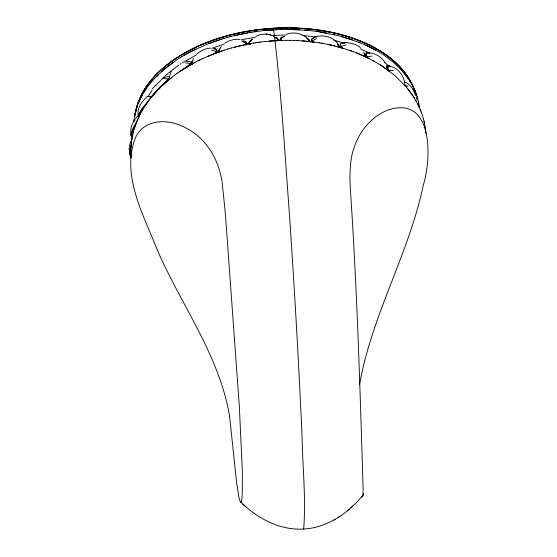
<?xml version="1.0" encoding="UTF-8"?>
<svg xmlns="http://www.w3.org/2000/svg" width="557" height="557" viewBox="0 0 557 557"><rect width="100%" height="100%" fill="white"/><g stroke="black" fill="none" stroke-linecap="round" stroke-linejoin="round"><path stroke-width="0.84" d="M130.846 150.954L131.236 143.288M363.241 494.741L363.248 493.711M130.93 147.431L130.958 146.846M130.992 146.268L131.034 145.676M314.245 42.067L309.309 41.476L309.26 40.16C303.746 33.726 294.458 31.345 286.514 34.249M133.812 122.046L133.896 121.001M133.896 121.022C135.1 107.752 140.991 95.24 149.13 84.824M134.954 116.504L135.059 115.508M222.027 181.659C218.79 160.026 206.751 138.965 187.013 128.57C170.748 118.836 145.099 117.618 135.657 137.307C120.43 174.592 144.026 215.9 157.366 250.142C181.394 305.417 219.472 355.658 229.581 416.204M131.236 143.302L131.912 138.38M131.174 153.711L130.986 155.459L130.853 151.81M273.8 36.769L276.871 37.737C278.166 38.419 278.222 40.424 276.704 40.856M131.375 142.105L131.445 141.506M191.692 61.66L188.9 64.918L184.276 68.831M135.337 114.018C141.018 80.173 171.257 57.872 201.014 44.929M359.509 384.783C371.575 315.547 408.887 253.888 423.292 185.175C431.696 158.292 433.409 95.393 388.431 109.84C365.81 118.474 351.752 142.265 350.471 166.056C349.643 174.801 350.019 183.587 350.562 192.332C357.267 291.771 360.08 391.418 363.199 491.016M129.001 149.38L129.725 144.437L131.96 139.118M135.247 114.011C137.119 100.726 143.845 88.521 152.597 78.509M221.31 46.523L218.783 50.276L218.929 52.156M132.12 136.604L131.034 135.574C131.32 130.47 134.07 125.847 136.883 121.698M131.793 139.09L134.028 129.273M131.974 138.018L132.601 134.829M134.613 115.828L135.539 111.609M135.365 113.893C138.408 93.444 152.082 76.393 168.082 64.027C198.222 41.218 236.154 30.719 273.459 28.254L278.187 28.017M193.474 58.415L191.949 62.363L191.893 64.856M133.026 132.998L133.339 131.765M131.445 144.096C130.422 147.877 128.402 152.026 130.268 155.863L130.811 156.322M170.95 78.356L168.694 79.554L171.117 71.289M134.021 129.301L137.057 120.785L140.663 113.182M136.138 109.457L136.813 107.313M134.404 128.04L135.219 125.576M242.908 40.821L245.129 41.225L246.236 42.019L245.881 43.78L244.927 44.852M137.182 106.241L137.565 105.176M213.7 48.751L215.002 48.515C218.052 48.988 216.165 52.379 214.786 53.632M135.657 124.35L140.016 114.422M131.501 145.669C130.554 148.963 128.827 153.133 130.979 156.239M138.401 103.045L142.655 94.432M152.319 88.807L155.549 85.172M151.128 96.758L150.648 97.343L157.227 89.907L169.07 78.377M250.601 44.33C248.728 43.808 248.617 41.817 250.156 40.745L252.412 39.644M339.31 47.853C337.96 37.549 321.855 33.065 313.278 37.82C310.82 38.496 311.426 41.044 313.097 42.214M242.803 504.064C259.13 519.291 280.832 530.459 303.662 529.053C306.12 498.487 302.555 467.323 302.068 436.604C298.879 365.072 294.757 293.581 290.002 222.139C285.121 157.471 281.48 92.629 273.459 28.254L259.144 29.542M152.082 96.619L155.069 93.13M309.163 41.469L308.954 40.424L308.042 39.638M140.663 113.182L145.029 105.802L150.216 98.561M141.332 111.943L142.745 109.471M135.024 125.562C133.478 128.932 131.013 132.545 131.737 136.361L132.287 136.883M147.897 96.681L152.145 90.13M143.943 92.267L144.618 91.195M145.321 90.123L146.038 89.057M219.674 49.817L218.964 51.871M277.282 41.079C278.96 39.707 277.08 38.161 275.645 37.779M169.627 78.029L168.611 79.024M139.02 116.434L138.254 116.343L138.178 115.202L141.931 108.601L150.724 98.067M149.13 84.831L150.822 82.715M150.216 98.561L159.49 88.097M241.07 501.989L241.794 499.525L242.253 493.843L242.358 471.939L239.399 407.411L225.425 214.299L222.187 182.543M192.388 63.073L191.845 64.528M192.959 61.207L191.949 62.363M215.622 53.256L216.631 52.114L216.986 50.102L216.318 49.308L213.895 49.065M150.808 82.728L151.692 81.67M303.662 529.053C326.59 527.813 346.865 514.097 361.389 497.046C363.784 495.89 363.08 493.822 362.892 491.859M361.389 497.046L363.234 494.867M151.685 81.684L152.59 80.633M153.112 95.01L154.122 93.841M220.078 48.863L218.783 50.276M155.591 85.66L166.278 74.708L178.79 65.099M152.576 80.647L154.442 78.572M281.215 37.918L280.282 39.345L281.557 40.919M158.675 89.399L160.66 87.379M153.481 77.507C178.073 51.279 212.885 37.368 247.754 31.22C297.946 23.436 356.508 28.163 396.152 63.164M162.665 85.36L168.91 79.477M148.434 101.29L141.053 111.038L139.139 114.394L138.526 116.378L138.944 116.9M245.602 44.706L246.382 43.906L246.479 42.798L245.247 41.573M154.435 78.579L166.285 67.522M138.421 115.626C132.761 120.549 129.607 128.061 131.034 135.574M182.097 70.586L183.093 69.562M248.965 42.429L252.286 39.046M156.378 76.532L158.404 74.506M159.483 88.097L166.863 81.259M147.591 96.257C142.244 101.109 136.938 107.473 138.178 115.202M161.781 85.855L174.418 75.237M155.856 92.218L156.789 91.341M151.567 96.918L151.003 97.698L151.316 97.489M161.6 71.526L162.7 70.544M350.736 507.866L352.734 506.125M347.269 510.908L349.107 509.314M163.821 69.576L177.418 59.432M167.546 80.681L171.744 77.27M167.128 66.847L173.499 62.092M196.447 54.44C200.395 50.931 205.268 48.306 210.643 48.111M385.033 62.607C381.26 56.334 374.144 52.449 366.798 52.776L366.158 53.402L366.262 54.732L367.78 57.656M174.404 75.251L177.168 73.246M282.26 40.647L281.069 40.097L280.443 39.081L284.362 36.226M177.14 73.259L178.56 72.264M178.539 72.285L183.378 69.075M179.974 71.303L181.408 70.349M251.604 40.48C250.483 41.246 248.011 42.666 249.613 44.191M179.981 64.313L181.178 63.533M177.411 59.439L180.113 57.712M182.849 69.409L196.475 61.576M183.914 68.734L184.987 68.065M186.609 67.536L190.598 64.166L192.019 62.502L191.921 61.959M182.397 62.76L196.022 55.164M180.106 57.719L181.485 56.87M185.523 67.731L189.053 65.629M181.478 56.877L186.01 54.224M338.008 517.537L339.568 516.604M333.831 520.071L335.175 519.263M360.497 48.146C358.464 43.272 332.529 38.078 343.077 48.682M184.276 55.22L191.935 51.056M190.111 64.521L192.151 63.359M190.014 65.072L194.908 62.391M186.894 53.737L190.466 51.815M312.129 40.912L316.397 38.635M224.756 43.188C229.24 40.369 234.546 38.767 239.858 39.415M196.454 61.583L199.636 59.989M191.49 51.286L206.807 44.337M192.506 50.764L195.973 49.065M198.02 60.79L201.23 59.223M240.916 502.108L240.011 501.161L239.016 497.756L236.628 482.863L229.595 416.274M201.188 59.244L202.839 58.464M313.814 38.266C312.052 38.405 310.597 40.048 311.899 41.712L312.4 42.074M202.804 58.485L214.508 53.549M207.712 56.292L224.422 50.067M202.546 44.275C217.049 38.196 232.304 34.047 247.754 31.22M206.793 44.344L211.945 42.374M255.83 36.302L260.042 34.666L265.898 34.005L270.779 34.833L265.898 34.005M208.388 43.718L222.939 38.718M215.587 53.138L222.723 50.624M211.813 48.327L224.13 44.156M162.519 78.307L166.16 76.977L169.377 76.685M212.844 42.053L216.986 40.612M216.576 52.163L218.964 51.307M217.703 40.376L218.421 40.139M219.138 39.902L221.303 39.22M281.793 37.556L282.483 37.333M224.38 50.081L227.82 49.016M341.357 46.384L345.925 45.013M222.925 38.718L224.582 38.231M227.764 49.03L229.526 48.515M224.555 38.238L229.533 36.846M229.47 48.529L231.232 48.02M231.19 48.034L241.898 45.333M229.491 36.859L231.183 36.414M234.65 47.094L253.435 43.105M231.155 36.421L244.983 33.343M234.497 35.592L249.404 32.55M242.81 45.138L243.729 44.936M241.118 39.812L255.364 37.277M244.641 44.741L248.331 44.01M245.198 44.08L250.072 43.14M245.679 33.211L246.368 33.086M247.057 32.96L247.754 32.835M249.383 32.557L251.054 32.278M249.39 30.941L257.529 29.744M253.379 43.112L255.134 42.833M251.012 32.285L252.697 32.021M255.071 42.84L256.826 42.576M252.655 32.028L263.315 30.656M256.77 42.583L265.229 41.503M254.34 31.777L255.983 31.547M367.376 56.696L371.937 56.069M258.518 42.332L260.203 42.102M263.301 30.656L268.46 30.169M265.216 41.51L279.245 40.48M342.666 43.411L340.919 43.759L340.146 44.894L340.933 47.101L342.151 48.299M264.916 30.489L265.724 30.412M314.768 37.73L313.278 37.82M268.94 41.141L269.33 41.107M267.346 30.266L280.895 29.486M269.713 41.079L270.486 41.009M268.829 30.141L269.198 30.113M270.876 40.981L271.266 40.953M148.482 96.563L150.682 96.389M269.574 30.085L269.943 30.05M243.966 41.51L244.648 41.455M271.649 40.919L272.088 40.891M270.312 30.022L270.737 29.994M272.519 40.856L274.698 40.71M271.162 29.967L271.586 29.932M272.011 29.904L272.436 29.876M270.723 35.599L286.166 35M272.86 29.848L273.285 29.827M284.258 36.365L280.825 37.591L280.443 39.081M367.265 53.152L366.053 53.444L365.677 54.683L367.446 58.019M275.304 29.709L276.105 29.667M277.045 40.111L281.334 39.951M279.238 40.48L282.552 40.376M278.98 27.989L287.809 27.85M273.459 28.254C297.535 26.91 321.953 29.027 345.138 35.843C375.139 44.72 406.422 62.69 415.947 94.349M280.888 29.486L288.199 29.403M282.545 40.376L286.737 40.32M344.623 43.091L341.713 43.021M286.723 40.32L290.12 40.334M288.08 29.403L308.167 30.405M289.431 27.864C335.46 29.117 397.197 43.161 415.076 91.459M289.598 29.417L298.789 29.709M290.093 40.334L293.546 40.41M293.49 40.403L296.958 40.536M186.421 61.305L190.369 61.444M404.835 84.901C404.702 77.381 399.641 69.771 392.629 66.958C391.279 67.146 388.445 64.347 387.547 66.297L388.883 70.349L393.291 70.495M164.148 78.718L168.291 78.864M191.225 62.133L191.692 62.154M296.902 40.536L298.656 40.619M299.067 29.723L299.77 29.765M298.608 40.619L309.309 41.476M302.312 35.523L316.432 36.999M302.047 40.835L317.629 42.548M304.818 30.106L306.496 30.252M308.125 30.398L316.501 31.373M308.898 41.044L312.867 41.51M368.915 53.04L366.798 52.776M316.418 31.359L318.179 31.61M318.047 31.589L339.679 35.954L358.534 42.095M185.599 62.802L190.062 63.477M319.662 31.833L326.527 32.995M317.608 42.548L319.384 42.819M319.335 42.812L322.858 43.411M321.069 43.098L328.003 44.407M327.976 44.4L330.343 44.908M329.695 44.769L341.615 47.784L353.242 51.613M330.663 44.978L331.944 45.27M333.177 34.374L334.82 34.75M332.264 45.347L335.07 46.022M333.963 40.25L344.532 43.098M211.521 50.255L216.193 51.404M306.656 38.391L309.26 40.16M336.463 46.37L341.949 47.881M341.19 36.358L351.585 39.54M404.466 85.284L407.982 86.251M340.083 47.087L341.636 47.554M351.815 39.624L352.393 39.826M349.942 50.429L351.585 51.007M388.744 66.332L389.434 66.582M353.215 51.606L357.086 53.096M358.52 42.088L360.031 42.694M356.445 52.838L368.915 58.415L380.981 65.253M357.399 53.221L358.666 53.737M360.017 42.687C373.35 48.118 386.064 55.422 396.668 65.225M358.987 53.869L368.915 58.415M241.654 41.197L246.11 43.119M360.692 48.967L369.688 53.221M388.431 65.991L387.7 65.865L387.24 66.506L387.094 67.655L387.944 69.799M365.664 45.117L375.627 50.144M404.048 81.754C410.405 83.675 413.426 89.809 415.592 95.567M364.919 56.57L366.262 57.232M373.392 60.769L374.847 61.576M364.153 53.667L364.932 54.133M273.814 36.616L277.887 39.171M380.48 64.932L394.572 75.265L406.22 86.871M381.642 65.677L389.872 71.463M339.081 45.451L337.298 43.975M384.615 62.495L389.858 66.694M240.492 501.975L246.25 507.176M390.387 66.805L389.454 65.858M364.605 55.254L365.872 57.684M396.675 65.232L404.417 73.399L410.384 81.712M397.106 64.062C404.918 71.581 411.212 80.744 414.909 90.965M337.883 44.943L339.471 47.526M402.238 70.878L408.434 78.718M406.22 86.871L414.088 97.566M408.051 89.092L413.016 95.895M409.764 80.723L410.989 82.721M413.76 97.043L417.757 104.02L421.398 112.291M414.185 97.726L414.485 98.199M411.003 82.742L414.645 89.844M415.863 100.525L416.518 101.694M411.595 83.752L412.159 84.768M417.764 104.041L418.356 105.217M414.199 88.848L416.789 95.505L418.606 102.648M415.097 90.895L415.508 91.919M363.658 52.01L365.19 55.791M420.479 109.945L420.96 111.128M421.412 112.312L423.515 118.836M415.905 92.942L416.622 94.989M387.233 70.015L386.481 65.308M415.237 91.954L415.543 92.942M416.183 97.433L416.768 99.292M416.956 96.02L417.109 96.528M388.883 70.349L389.197 71.442M415.828 93.931L415.961 94.425M423.515 118.843L425.729 130.61M417.555 98.067L417.694 98.575M424.121 121.21L424.26 121.802M424.392 122.394L424.643 123.577M418.3 101.13L418.404 101.639M418.606 102.655L419.317 107.682M418.697 103.163L418.787 103.672M425.276 127.107L425.444 128.277M418.948 104.681L419.024 105.189M425.52 128.862L425.666 130.032M419.156 106.199L419.212 106.7M131.125 157.311L131.18 157.889L130.992 155.549L131.076 156.726M425.84 131.779L425.973 133.513M130.992 155.549L130.895 153.551M130.881 153.259L130.867 152.681M130.853 151.824L130.846 150.947"/></g></svg>
